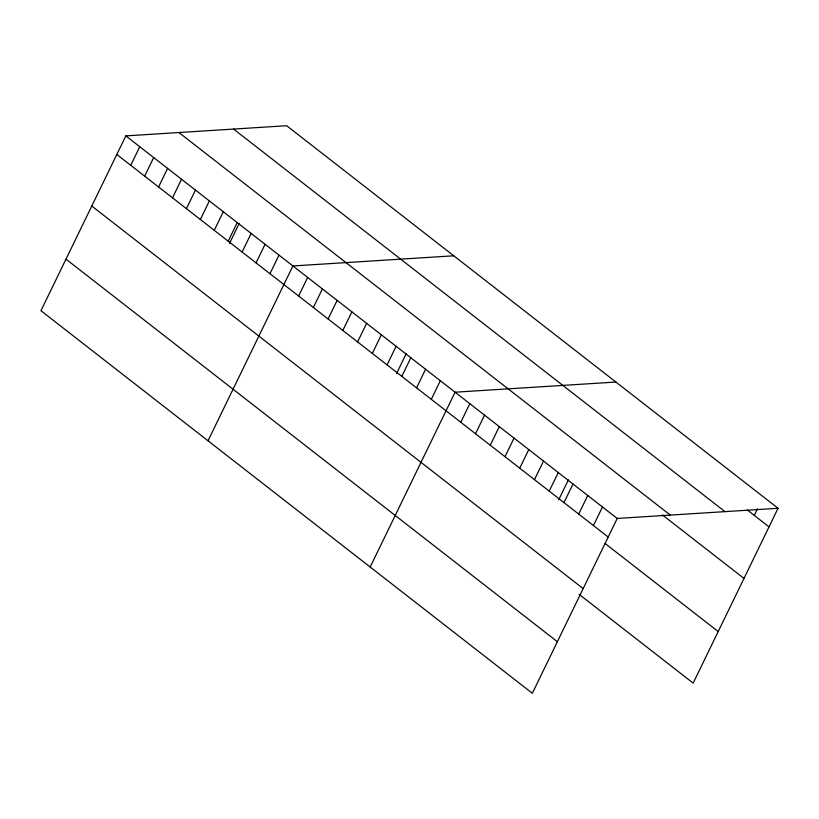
<?xml version="1.0" encoding="UTF-8"?>
<svg xmlns="http://www.w3.org/2000/svg" width="819" height="819" viewBox="0 0 819 819"><rect width="100%" height="100%" fill="white"/><g stroke="black" fill="none" stroke-linecap="round" stroke-linejoin="round"><path stroke-width="1.23" d="M778.05 508.282L286.67 125.716L125.839 135.882L40.95 310.718L532.33 693.284L617.219 518.447L778.05 508.282L693.161 683.118L579.156 594.359M130.743 165.315L139.762 146.724M144.666 176.146L153.685 157.565M158.589 186.988L167.608 168.407M172.512 197.829L181.531 179.238M186.425 208.671L195.454 190.08M200.348 219.502L209.377 200.921M214.271 230.344L223.3 211.763M228.194 241.185L237.223 222.604M229.504 243.458L239.168 223.536M242.117 252.027L251.146 233.435M256.04 262.868L265.069 244.277M269.963 273.7L278.992 255.118M208.016 440.786L292.915 265.96L453.736 255.794M298.628 296.017L307.657 277.436M313.37 307.494L322.399 288.912M328.112 318.97L337.131 300.389M342.854 330.446L351.873 311.865M357.596 341.933L366.615 323.341M372.338 353.409L381.357 334.817M387.08 364.885L396.099 346.294M396.57 373.525L406.244 353.603M401.822 376.361L410.841 357.77M416.564 387.837L425.583 369.246M431.306 399.314L440.325 380.722M370.178 567.035L455.067 392.209L615.898 382.043M460.78 422.266L469.809 403.685M475.522 433.742L484.551 415.161M490.264 445.219L499.293 426.638M505.006 456.695L514.035 438.114M519.748 468.171L528.777 449.59M534.49 479.647L543.519 461.066M549.232 491.124L558.261 472.543M558.722 499.774L568.396 479.852M563.974 502.6L573.003 484.019M578.716 514.086L587.745 495.495M593.458 525.563L602.477 506.971M754.289 515.397L757.473 508.834M747.409 510.042L769.021 526.873M233.599 129.074L724.979 511.64M178.911 132.535L670.3 515.1M662.417 514.926L743.99 578.429M125.839 135.882L617.219 518.447M116.82 154.474L608.2 537.039M605.18 543.56L718.191 631.551M91.779 206.03L583.159 588.595M65.991 259.152L557.37 641.717"/></g></svg>
